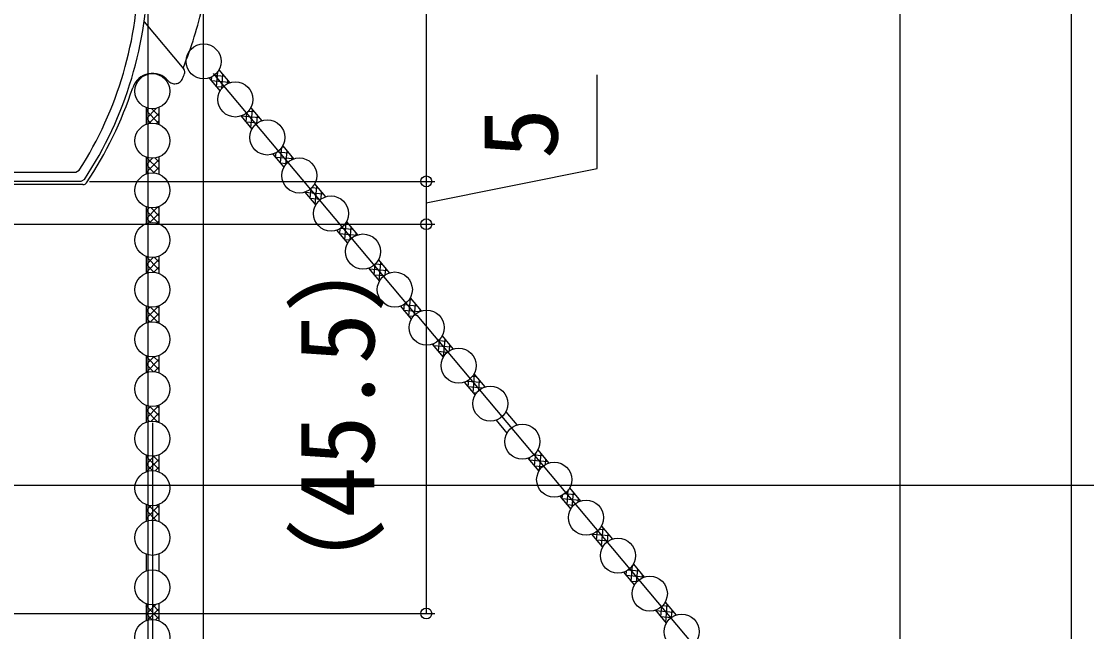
# Model space of a CAD drawing. Units: millimetres, scale not verified. Extents: x -525 to 525, y -783 to 777.
# Drawn here: x -181.8 to -57.2, y 320.3 to 391.6 of the extents above; entities that cross this region are included whole.
import ezdxf
from ezdxf.enums import TextEntityAlignment as Align

# ---------------------------------------------------------------- set-up
doc = ezdxf.new("R2010")
doc.units = ezdxf.units.MM
doc.header["$LTSCALE"] = 4
for name, color, linetype in [('0-2_YKK_11', 7, 'Continuous'), ('0-5_YKK_13', 4, 'Continuous'), ('0-7_YKK_D', 6, 'Continuous'), ('0-9_YSS_K', 3, 'Continuous')]:
    doc.layers.add(name, color=color, linetype=linetype)
doc.styles.add('ＭＳ ゴシック', font='')
doc.styles.get('ＭＳ ゴシック').set_extended_font_data('MS Gothic')

msp = doc.modelspace()

# ---------------------------------------------------------------- linework, layer by layer
at = {"layer": '0-2_YKK_11'}
msp.add_lwpolyline([(-174.434, 373.125), (-174.852, 372.9), (-214, 372.9), (-214, 367.9), (-215.4, 367.9), (-215.4, 372.9), (-216.4, 372.9), (-217, 373.5), (-217.4, 373.5), (-217.845, 373.055), (-219.053, 373.685), (-218.902, 374.3), (-215.65, 374.3), (-215.39, 374.15), (-215.13, 374), (-175.449, 374), (-175.028, 374.23)], dxfattribs=at)
for radius, start, end in [(43.9, 327.37281, 0), (45, 326.59444, 360)]:
    msp.add_arc((-212, 397.9), radius, start, end, dxfattribs=at)
at = {"layer": '0-5_YKK_13'}
for p, q in [((-167.448, 391.569), (-162.784, 386.012)), ((-162.887, 386.135), (-162.855, 386.22)), ((-159.569, 384.656), (-159.529, 385.114)), ((-159.236, 385.304), (-158.069, 385.201)), ((-158.992, 383.968), (-158.839, 385.711)), ((-158.719, 385.896), (-158.646, 385.889)), ((-158.692, 385.944), (-157.416, 384.424)), ((-158.373, 383.75), (-158.23, 385.393)), ((-159.841, 384.98), (-158.565, 383.46)), ((-159.605, 384.698), (-157.492, 384.514)), ((-159.028, 384.011), (-158.205, 383.939)), ((-157.687, 384.311), (-157.652, 384.705)), ((-167.226, 381.542), (-167.226, 379.558)), ((-167.226, 380.221), (-165.989, 381.459)), ((-167.226, 381.119), (-166.901, 381.445)), ((-166.555, 381.402), (-165.726, 380.573)), ((-165.778, 381.523), (-165.726, 381.471)), ((-165.726, 381.542), (-165.726, 379.558)), ((-154.963, 381.501), (-153.688, 379.981)), ((-167.226, 381.175), (-165.726, 379.675)), ((-167.226, 380.277), (-166.643, 379.693)), ((-166.892, 379.657), (-165.726, 380.823)), ((-156.113, 380.536), (-154.837, 379.016)), ((-156.106, 380.528), (-156.105, 380.539)), ((-156.041, 380.562), (-154.028, 380.386)), ((-155.528, 379.84), (-155.434, 380.921)), ((-155.223, 381.128), (-154.605, 381.074)), ((-154.951, 379.152), (-154.766, 381.266)), ((-154.268, 379.676), (-154.189, 380.578)), ((-166.006, 379.645), (-165.726, 379.925)), ((-155.564, 379.883), (-154.148, 379.759)), ((-154.987, 379.195), (-154.742, 379.174)), ((-151.843, 376.37), (-150.565, 376.258)), ((-151.488, 375.025), (-151.322, 376.912)), ((-151.292, 376.959), (-151.142, 376.946)), ((-151.235, 377.058), (-149.96, 375.538)), ((-150.858, 374.936), (-150.725, 376.45)), ((-167.226, 375.742), (-167.226, 373.758)), ((-167.226, 375.731), (-167.219, 375.739)), ((-167.226, 374.833), (-166.459, 375.6)), ((-167.226, 373.935), (-165.726, 375.435)), ((-167.155, 375.716), (-165.726, 374.287)), ((-166.165, 375.624), (-165.726, 375.185)), ((-165.726, 375.742), (-165.726, 373.758)), ((-152.384, 376.093), (-151.109, 374.573)), ((-152.101, 375.755), (-149.987, 375.57)), ((-152.065, 375.713), (-152.017, 376.258)), ((-150.175, 375.451), (-150.148, 375.762)), ((-167.226, 374.889), (-166.221, 373.884)), ((-167.226, 373.991), (-167.053, 373.817)), ((-166.366, 373.897), (-165.726, 374.537)), ((-151.523, 375.067), (-150.796, 375.004)), ((-147.507, 372.615), (-146.232, 371.095)), ((-174.598, 372.527), (-213.328, 372.527)), ((-148.656, 371.65), (-147.381, 370.13)), ((-148.637, 371.628), (-146.524, 371.443)), ((-148.601, 371.585), (-148.594, 371.672)), ((-148.024, 370.897), (-147.92, 372.085)), ((-147.811, 372.193), (-147.101, 372.131)), ((-147.447, 370.209), (-147.262, 372.322)), ((-146.755, 370.831), (-146.685, 371.635)), ((-148.06, 370.94), (-146.761, 370.826)), ((-147.483, 370.252), (-147.318, 370.238)), ((-167.226, 369.942), (-167.226, 367.958)), ((-167.226, 368.547), (-165.887, 369.887)), ((-167.226, 369.445), (-166.839, 369.832)), ((-167.226, 369.501), (-165.726, 368.001)), ((-166.801, 368.074), (-165.726, 369.149)), ((-166.634, 369.806), (-165.726, 368.899)), ((-165.833, 369.904), (-165.726, 369.797)), ((-165.726, 369.942), (-165.726, 367.958)), ((-167.226, 368.603), (-166.71, 368.087)), ((-165.947, 368.03), (-165.726, 368.251)), ((-143.983, 366.082), (-143.805, 368.126)), ((-143.868, 368.023), (-143.638, 368.003)), ((-143.779, 368.171), (-142.504, 366.651)), ((-144.928, 367.207), (-143.653, 365.687)), ((-144.597, 366.812), (-142.554, 366.634)), ((-144.561, 366.77), (-144.505, 367.405)), ((-144.455, 367.437), (-143.061, 367.315)), ((-143.343, 366.114), (-143.221, 367.507)), ((-142.664, 366.59), (-142.644, 366.819)), ((-144.019, 366.124), (-143.385, 366.069)), ((-167.226, 364.142), (-167.226, 362.158)), ((-167.226, 364.057), (-167.164, 364.119)), ((-167.226, 364.113), (-165.726, 362.613)), ((-167.226, 363.159), (-166.383, 364.002)), ((-166.23, 364.015), (-165.726, 363.511)), ((-165.726, 364.142), (-165.726, 362.158)), ((-167.226, 362.261), (-165.726, 363.761)), ((-167.226, 363.215), (-166.305, 362.293)), ((-166.297, 362.292), (-165.726, 362.863)), ((-141.2, 362.764), (-139.924, 361.244)), ((-141.133, 362.685), (-139.02, 362.5)), ((-141.097, 362.642), (-141.083, 362.808)), ((-140.52, 361.954), (-140.406, 363.254)), ((-140.402, 363.258), (-139.597, 363.188)), ((-140.051, 363.728), (-138.775, 362.208)), ((-139.943, 361.266), (-139.758, 363.379)), ((-139.243, 361.982), (-139.181, 362.691)), ((-167.226, 362.317), (-167.11, 362.2)), ((-140.556, 361.997), (-139.369, 361.893)), ((-139.979, 361.309), (-139.892, 361.301)), ((-136.479, 357.139), (-136.294, 359.252)), ((-136.445, 359.087), (-136.134, 359.06)), ((-136.323, 359.285), (-135.047, 357.765)), ((-167.226, 358.342), (-167.226, 356.358)), ((-167.226, 356.873), (-165.776, 358.324)), ((-167.226, 357.771), (-166.775, 358.222)), ((-167.226, 357.827), (-165.777, 356.377)), ((-166.716, 358.214), (-165.726, 357.225)), ((-165.89, 358.286), (-165.726, 358.123)), ((-165.726, 358.342), (-165.726, 356.358)), ((-137.472, 358.321), (-136.196, 356.801)), ((-137.092, 357.869), (-135.207, 357.704)), ((-137.072, 358.505), (-135.556, 358.372)), ((-137.057, 357.827), (-136.993, 358.555)), ((-135.829, 357.287), (-135.717, 358.564)), ((-135.153, 357.727), (-135.14, 357.876)), ((-167.226, 356.928), (-166.776, 356.478)), ((-166.715, 356.486), (-165.726, 357.475)), ((-165.889, 356.414), (-165.726, 356.577)), ((-136.515, 357.181), (-135.971, 357.134)), ((-133.593, 353.699), (-133.572, 353.944)), ((-133.016, 353.011), (-132.892, 354.428)), ((-132.996, 354.324), (-132.093, 354.245)), ((-132.594, 354.842), (-131.319, 353.322)), ((-132.43, 352.426), (-132.254, 354.436)), ((-133.744, 353.878), (-132.468, 352.358)), ((-133.629, 353.742), (-131.516, 353.557)), ((-133.052, 353.054), (-131.973, 352.959)), ((-131.731, 353.131), (-131.677, 353.748)), ((-167.226, 352.542), (-167.226, 350.558)), ((-167.226, 352.383), (-167.109, 352.5)), ((-167.226, 352.438), (-165.726, 350.938)), ((-167.226, 351.485), (-166.304, 352.407)), ((-167.226, 350.587), (-165.726, 352.087)), ((-167.226, 351.54), (-166.384, 350.698)), ((-166.298, 352.408), (-165.726, 351.836)), ((-165.726, 352.542), (-165.726, 350.558)), ((-132.475, 352.366), (-132.464, 352.365)), ((-167.226, 350.642), (-167.165, 350.581)), ((-166.23, 350.685), (-165.726, 351.188)), ((-128.975, 348.196), (-128.79, 350.309)), ((-128.866, 350.399), (-127.591, 348.879)), ((-130.015, 349.435), (-128.74, 347.915)), ((-129.696, 349.573), (-128.052, 349.429)), ((-129.588, 348.926), (-127.847, 348.774)), ((-129.552, 348.883), (-129.48, 349.707)), ((-129.025, 350.152), (-128.63, 350.117)), ((-128.315, 348.455), (-128.213, 349.621)), ((-127.642, 348.861), (-127.636, 348.933)), ((-129.011, 348.238), (-128.554, 348.198)), ((-167.226, 346.742), (-167.226, 344.758)), ((-167.226, 345.198), (-165.726, 346.698)), ((-167.226, 346.096), (-166.709, 346.613)), ((-166.802, 346.626), (-165.726, 345.55)), ((-165.948, 346.669), (-165.726, 346.448)), ((-165.726, 346.742), (-165.726, 344.758)), ((-167.226, 346.152), (-165.888, 344.814)), ((-167.226, 345.254), (-166.84, 344.868)), ((-166.633, 344.894), (-165.726, 345.8)), ((-125.138, 345.956), (-123.863, 344.436)), ((-165.832, 344.796), (-165.726, 344.902)), ((-126.287, 344.992), (-125.012, 343.472)), ((-121.41, 341.513), (-120.134, 339.993)), ((-167.226, 340.942), (-167.226, 338.958)), ((-167.226, 340.708), (-167.052, 340.883)), ((-167.226, 339.81), (-166.221, 340.816)), ((-167.226, 340.764), (-165.726, 339.264)), ((-167.154, 338.985), (-165.726, 340.412)), ((-166.367, 340.803), (-165.726, 340.162)), ((-165.726, 340.942), (-165.726, 338.958)), ((-122.559, 340.549), (-121.284, 339.029)), ((-122.397, 340.356), (-120.283, 340.171)), ((-122.361, 340.313), (-122.332, 340.64)), ((-121.865, 340.946), (-120.861, 340.859)), ((-121.784, 339.625), (-121.649, 341.165)), ((-121.184, 339.193), (-121.022, 341.05)), ((-120.49, 339.835), (-120.444, 340.362)), ((-167.226, 339.866), (-166.46, 339.1)), ((-167.226, 338.968), (-167.219, 338.961)), ((-166.164, 339.076), (-165.726, 339.514)), ((-121.82, 339.668), (-120.844, 339.582)), ((-117.982, 335.094), (-117.829, 336.838)), ((-117.709, 337.022), (-117.636, 337.016)), ((-117.682, 337.07), (-116.406, 335.55)), ((-117.363, 334.877), (-117.22, 336.519)), ((-118.831, 336.106), (-117.555, 334.586)), ((-118.595, 335.825), (-116.482, 335.64)), ((-118.559, 335.782), (-118.519, 336.24)), ((-118.226, 336.43), (-117.059, 336.328)), ((-116.677, 335.437), (-116.642, 335.832)), ((-167.226, 335.142), (-167.226, 333.158)), ((-167.226, 333.524), (-165.726, 335.024)), ((-167.226, 334.422), (-166.642, 335.007)), ((-167.226, 334.478), (-165.99, 333.241)), ((-166.893, 335.043), (-165.726, 333.876)), ((-166.554, 333.299), (-165.726, 334.126)), ((-166.007, 335.054), (-165.726, 334.774)), ((-165.726, 335.142), (-165.726, 333.158)), ((-118.018, 335.137), (-117.195, 335.065)), ((-167.226, 333.58), (-166.902, 333.255)), ((-165.777, 333.177), (-165.726, 333.228)), ((-115.103, 331.663), (-113.827, 330.143)), ((-115.096, 331.654), (-115.095, 331.666)), ((-115.031, 331.688), (-113.018, 331.512)), ((-114.518, 330.967), (-114.424, 332.047)), ((-114.214, 332.254), (-113.596, 332.2)), ((-113.954, 332.627), (-112.678, 331.107)), ((-113.941, 330.279), (-113.756, 332.392)), ((-113.258, 330.802), (-113.179, 331.704)), ((-114.554, 331.009), (-113.139, 330.885)), ((-113.977, 330.321), (-113.732, 330.3)), ((-167.226, 329.342), (-167.226, 327.358)), ((-165.726, 329.342), (-165.726, 327.358)), ((-110.478, 326.151), (-110.313, 328.038)), ((-110.282, 328.086), (-110.132, 328.073)), ((-110.225, 328.184), (-108.95, 326.664)), ((-111.375, 327.22), (-110.099, 325.7)), ((-111.091, 326.882), (-108.978, 326.697)), ((-111.055, 326.839), (-111.007, 327.385)), ((-110.833, 327.497), (-109.555, 327.385)), ((-109.848, 326.062), (-109.716, 327.576)), ((-109.166, 326.578), (-109.138, 326.888)), ((-110.514, 326.194), (-109.786, 326.13)), ((-167.226, 323.542), (-167.226, 321.558)), ((-167.226, 323.234), (-166.994, 323.466)), ((-167.226, 322.336), (-166.133, 323.429)), ((-167.226, 323.29), (-165.726, 321.79)), ((-167.044, 321.62), (-165.726, 322.938)), ((-166.439, 323.4), (-165.726, 322.688)), ((-165.726, 323.542), (-165.726, 321.558)), ((-107.646, 322.777), (-106.371, 321.257)), ((-107.592, 322.711), (-107.584, 322.799)), ((-107.014, 322.023), (-106.91, 323.212)), ((-106.802, 323.319), (-106.091, 323.257)), ((-106.497, 323.741), (-105.222, 322.221)), ((-106.437, 321.336), (-106.252, 323.449)), ((-105.745, 321.957), (-105.675, 322.761)), ((-167.226, 322.392), (-166.534, 321.699)), ((-166.101, 321.665), (-165.726, 322.04)), ((-107.627, 322.754), (-105.514, 322.569)), ((-107.05, 322.066), (-105.751, 321.953)), ((-106.473, 321.378), (-106.308, 321.364))]:
    msp.add_line(p, q, dxfattribs=at)
msp.add_lwpolyline([(-164.626, 384.67), (-164.538, 384.579), (-164.439, 384.499), (-164.331, 384.433), (-164.215, 384.381), (-164.093, 384.344), (-163.967, 384.322), (-163.84, 384.317), (-163.713, 384.328), (-163.589, 384.356), (-163.469, 384.399), (-163.355, 384.456), (-163.25, 384.528), (-163.155, 384.613), (-163.071, 384.708), (-163.001, 384.814), (-162.944, 384.927)], dxfattribs=at)
for centre in [(-160.493, 386.923), (-166.476, 383.45), (-156.764, 382.48), (-153.036, 378.037), (-166.476, 377.65), (-149.308, 373.594), (-166.476, 371.85), (-145.58, 369.151), (-166.476, 366.05), (-141.852, 364.708), (-166.476, 360.25), (-138.124, 360.265), (-134.395, 355.822), (-166.476, 354.45), (-130.667, 351.379), (-166.476, 348.65), (-126.939, 346.936), (-166.476, 342.85), (-123.211, 342.493), (-166.476, 337.05), (-119.483, 338.05), (-115.755, 333.606), (-166.476, 331.25), (-112.026, 329.163), (-166.476, 325.45), (-108.298, 324.72), (-166.476, 319.65), (-104.57, 320.277)]:
    msp.add_circle(centre, 2.05, dxfattribs=at)
for centre, radius, start, end in [((-212, 405.7), 52.865, 338.37758, 346.61931), ((-166.476, 383.1), 2.427, 40.31723, 161.87659), ((-212, 405.7), 53.273, 337.04979, 337.71834), ((-163.167, 385.691), 0.5, 337.71834, 40), ((-212, 398), 45.473, 326.26932, 341.87659), ((-174.598, 373.027), 0.5, 270, 326.26932)]:
    msp.add_arc(centre, radius, start, end, dxfattribs=at)
at = {"layer": '0-7_YKK_D'}
for p, q in [((-134.445, 444.9), (-134.445, 372.9)), ((-79, 37.411), (-79, 444.9)), ((-59, 399.4), (-59, 65.411)), ((-167, 396.9), (-167, 290.392)), ((-135.539, 357.176), (-159.322, 385.52)), ((-173.852, 372.9), (-133.445, 372.9)), ((-173.852, 372.9), (-133.445, 372.9)), ((-134.445, 372.9), (-134.445, 367.9)), ((-213.304, 367.9), (-133.445, 367.9)), ((-213.304, 367.9), (-133.445, 367.9)), ((-134.445, 367.9), (-134.445, 322.4)), ((-135.539, 357.276), (-94.506, 308.375)), ((-166.476, 344.7), (-166.476, 282.18)), ((-254, 337.399), (-38, 337.399)), ((-222.531, 322.4), (-133.445, 322.4))]:
    msp.add_line(p, q, dxfattribs=at)
msp.add_lwpolyline([(-134.445, 370.4), (-114.445, 374.4), (-114.445, 385.355)], dxfattribs=at)
for centre in [(-134.445, 372.9), (-134.445, 372.9), (-134.445, 367.9), (-134.445, 367.9), (-134.445, 322.4)]:
    msp.add_circle(centre, 0.637, dxfattribs=at)
at = {"layer": '0-9_YSS_K'}
msp.add_line((-160.5, 234.203), (-160.5, 450.9), dxfattribs=at)

# ---------------------------------------------------------------- texts
at = {"layer": '0-7_YKK_D', "style": 'ＭＳ ゴシック'}
for s, p in [('5', (-116.445, 375.514)), ('（45.5）', (-137.876, 321.593))]:
    msp.add_text(s, height=8.798, rotation=90, dxfattribs=at).set_placement(p, align=Align.BOTTOM_LEFT)

doc.saveas('drawing.dxf')
